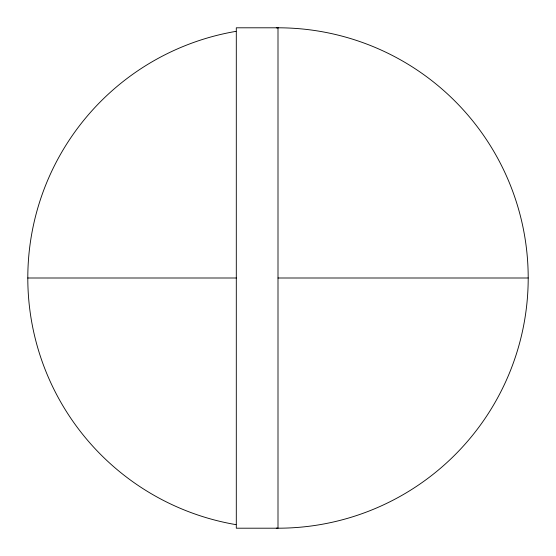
<?xml version="1.0" encoding="UTF-8"?>
<svg xmlns="http://www.w3.org/2000/svg" width="556" height="556" viewBox="0 0 556 556"><rect width="100%" height="100%" fill="white"/><g stroke="black" fill="none" stroke-linecap="round" stroke-linejoin="round"><path stroke-width="0.83" d="M27.8 278L236.3 278M278 278L528.2 278A250.2 250.2 0 0 1 276.297 528.193M276.297 27.807A250.2 250.2 0 0 1 528.2 278M235.918 524.635A250.2 250.2 0 0 1 235.918 31.365M278 27.8L236.3 27.8L236.3 528.2L278 528.2L278 27.8"/></g></svg>
